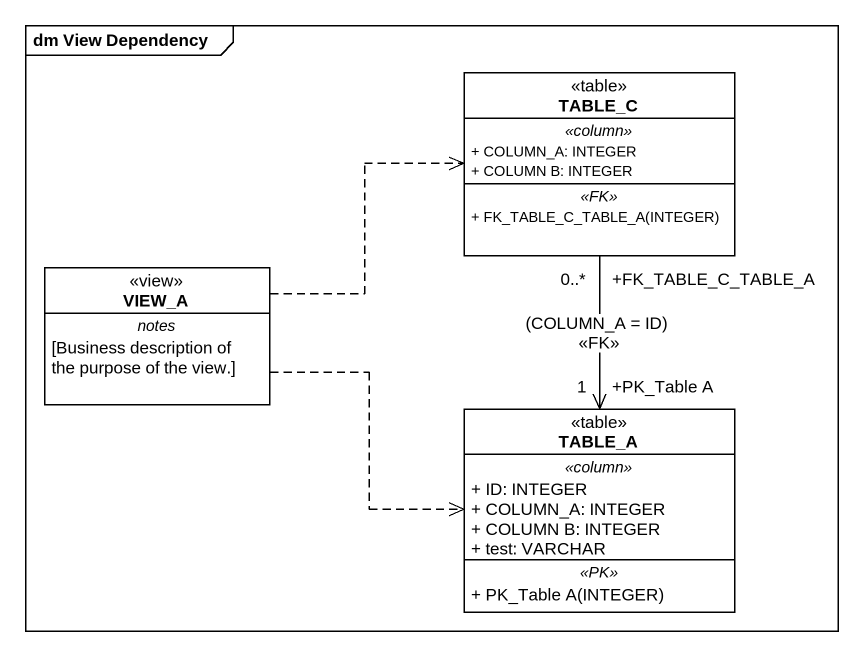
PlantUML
@startuml
mainframe dm View Dependency
hide circle
hide empty members
skinparam classAttributeIconSize 0
class TABLE_C <<table>> {
  .. <<column>> ..
  + COLUMN_A: INTEGER
  + COLUMN B: INTEGER
  .. <<FK>> ..
  + FK_TABLE_C_TABLE_A(INTEGER)
}
class VIEW_A <<view>> {
  -- notes --
  [Business description of the purpose of the view.]
}
class TABLE_A <<table>> {
  .. <<column>> ..
  + ID: INTEGER
  + COLUMN_A: INTEGER
  + COLUMN B: INTEGER
  + test: VARCHAR
  .. <<PK>> ..
  + PK_Table A(INTEGER)
}
TABLE_C "+FK_TABLE_C_TABLE_A\n0..*" --> "+PK_Table A\n1" TABLE_A : (COLUMN_A = ID)\n<<FK>>
VIEW_A .right.> TABLE_C
VIEW_A .right.> TABLE_A
@enduml
